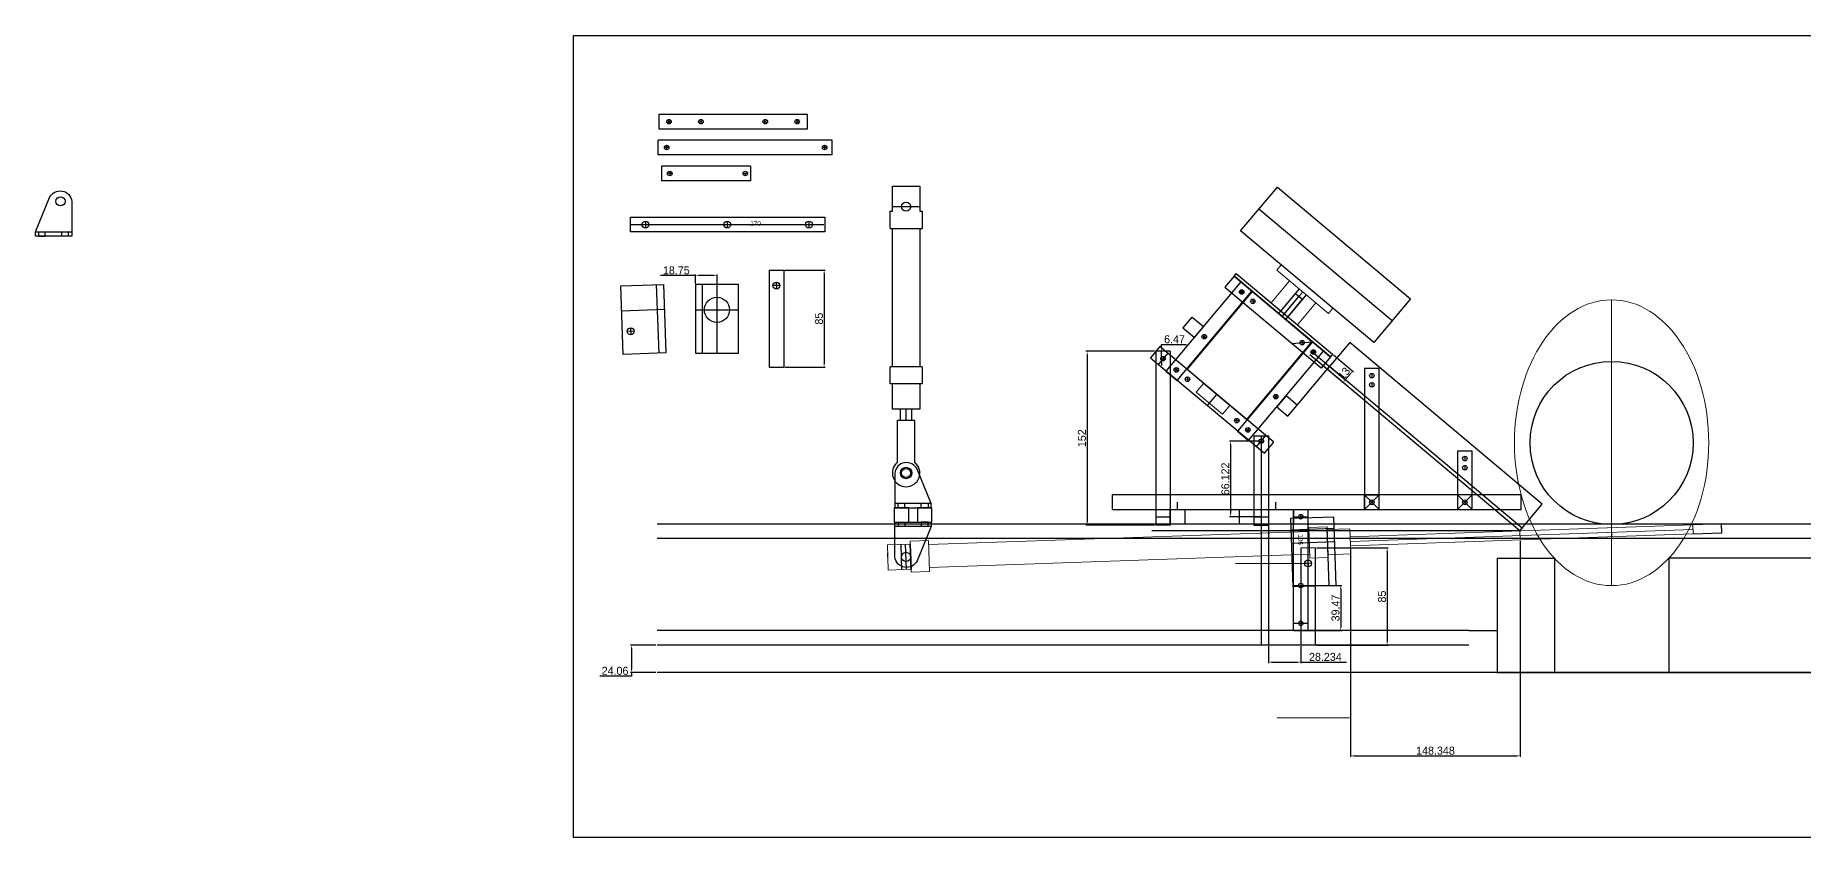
# Model space of a CAD drawing. Header units: millimetres. Extents: x -15418 to 43885, y -27590 to 23052.
# Drawn here: x 35690 to 37237, y -10905 to -10204 of the extents above; entities that cross this region are included whole.
import ezdxf

# ---------------------------------------------------------------- set-up
doc = ezdxf.new("R2010")
doc.units = ezdxf.units.MM
doc.header["$LTSCALE"] = 0.5
doc.layers.get('0').update_dxf_attribs({"lineweight": 5})
doc.layers.get('Defpoints').update_dxf_attribs({"color": 4})
for name, color, linetype in [('Layer1', 1, 'Continuous'), ('Layer2', 2, 'Continuous'), ('Layer3', 9, 'Continuous'), ('Layer4', 6, 'Continuous')]:
    doc.layers.add(name, color=color, linetype=linetype)
doc.layers.add('Layer5', color=51, linetype='Continuous', lineweight=5)
doc.layers.add('Layer9', color=3, linetype='Continuous', lineweight=5)
doc.dimstyles.new('ISO-25', dxfattribs={"dimtxt": 7, "dimasz": 3, "dimexe": 1, "dimexo": 1, "dimgap": 1, "dimtad": 1, "dimtoh": 1, "dimdec": 3, "dimdsep": 46, "dimtxsty": 'Standard', "dimcen": 2.5, "dimadec": 0, "dimazin": 0, "dimtfac": 1, "dimtdec": 3, "dimtmove": 0, "dimatfit": 3, "dimfxl": 1, "dimarcsym": 1})

# ---------------------------------------------------------------- blocks, each defined once
blk = doc.blocks.new('*D124')
at = {"layer": 'Defpoints', "color": 0, "transparency": 16777216}
for p in [(36344.3, -10409), (36344.3, -10494), (36379.7, -10494)]:
    blk.add_point(p, dxfattribs=at)
at = {"layer": 'Layer1', "color": 0, "lineweight": -2, "transparency": 16777216}
for p, q in [((36345.3, -10409), (36380.7, -10409)), ((36379.7, -10412), (36379.7, -10491)), ((36345.3, -10494), (36380.7, -10494))]:
    blk.add_line(p, q, dxfattribs=at)
at = {"layer": 'Layer1', "color": 0, "transparency": 16777216}
for points in [[(36379.2, -10412), (36380.2, -10412), (36379.7, -10409)], [(36379.2, -10491), (36380.2, -10491), (36379.7, -10494)]]:
    blk.add_solid(points, dxfattribs=at)
at = {"layer": 'Layer1', "color": 0, "transparency": 16777216, "insert": (36375.2, -10451.5), "char_height": 7, "attachment_point": 5, "rotation": 90}
blk.add_mtext('85', dxfattribs=at)
blk = doc.blocks.new('*D129')
at = {"layer": 'Defpoints', "color": 0, "transparency": 16777216}
for p in [(36669.9, -10480.1), (36609.8, -10632.1), (36669.9, -10632.1)]:
    blk.add_point(p, dxfattribs=at)
at = {"layer": 'Layer1', "color": 0, "lineweight": -2, "transparency": 16777216}
for p, q in [((36668.9, -10480.1), (36608.8, -10480.1)), ((36609.8, -10483.1), (36609.8, -10629.1)), ((36668.9, -10632.1), (36608.8, -10632.1))]:
    blk.add_line(p, q, dxfattribs=at)
at = {"layer": 'Layer1', "color": 0, "transparency": 16777216}
for points in [[(36609.3, -10483.1), (36610.3, -10483.1), (36609.8, -10480.1)], [(36609.3, -10629.1), (36610.3, -10629.1), (36609.8, -10632.1)]]:
    blk.add_solid(points, dxfattribs=at)
at = {"layer": 'Layer1', "color": 0, "transparency": 16777216, "insert": (36605.3, -10556.1), "char_height": 7, "attachment_point": 5, "rotation": 90}
blk.add_mtext('152', dxfattribs=at)
blk = doc.blocks.new('*D137')
at = {"layer": 'Defpoints', "color": 0, "transparency": 16777216}
for p in [(36674.8, -10480.1), (36676.2, -10480.1), (36676.2, -10486.6)]:
    blk.add_point(p, dxfattribs=at)
at = {"layer": 'Layer1', "color": 0, "lineweight": -2, "transparency": 16777216}
for p, q in [((36675.2, -10480.1), (36673.8, -10480.1)), ((36675.2, -10486.6), (36673.8, -10486.6)), ((36674.8, -10477.1), (36674.8, -10474.1)), ((36674.8, -10474.1), (36696.8, -10474.1)), ((36674.8, -10486.6), (36674.8, -10480.1)), ((36674.8, -10489.6), (36674.8, -10492.6))]:
    blk.add_line(p, q, dxfattribs=at)
at = {"layer": 'Layer1', "color": 0, "transparency": 16777216}
for points in [[(36674.3, -10477.1), (36675.3, -10477.1), (36674.8, -10480.1)], [(36674.3, -10489.6), (36675.3, -10489.6), (36674.8, -10486.6)]]:
    blk.add_solid(points, dxfattribs=at)
at = {"layer": 'Layer1', "color": 0, "transparency": 16777216, "insert": (36686.3, -10469.6), "char_height": 7, "attachment_point": 5}
blk.add_mtext('6.47', dxfattribs=at)
blk = doc.blocks.new('*D140')
at = {"layer": 'Defpoints', "color": 0, "transparency": 16777216}
for p in [(36809.5, -10652.1), (36809.5, -10737.1), (36872.3, -10737.1)]:
    blk.add_point(p, dxfattribs=at)
at = {"layer": 'Layer1', "color": 0, "lineweight": -2, "transparency": 16777216}
for p, q in [((36810.5, -10652.1), (36873.3, -10652.1)), ((36872.3, -10655.1), (36872.3, -10734.1)), ((36810.5, -10737.1), (36873.3, -10737.1))]:
    blk.add_line(p, q, dxfattribs=at)
at = {"layer": 'Layer1', "color": 0, "transparency": 16777216}
for points in [[(36871.8, -10655.1), (36872.8, -10655.1), (36872.3, -10652.1)], [(36871.8, -10734.1), (36872.8, -10734.1), (36872.3, -10737.1)]]:
    blk.add_solid(points, dxfattribs=at)
at = {"layer": 'Layer1', "color": 0, "transparency": 16777216, "insert": (36867.8, -10694.6), "char_height": 7, "attachment_point": 5, "rotation": 90}
blk.add_mtext('85', dxfattribs=at)
blk = doc.blocks.new('*D141')
at = {"layer": 'Defpoints', "color": 0, "transparency": 16777216}
for p in [(36840.4, -10652.1), (36988.8, -10645.1), (36988.8, -10833.9)]:
    blk.add_point(p, dxfattribs=at)
at = {"layer": 'Layer1', "color": 0, "lineweight": -2, "transparency": 16777216}
for p, q in [((36840.4, -10653.1), (36840.4, -10834.9)), ((36988.8, -10646.1), (36988.8, -10834.9)), ((36843.4, -10833.9), (36985.8, -10833.9))]:
    blk.add_line(p, q, dxfattribs=at)
at = {"layer": 'Layer1', "color": 0, "transparency": 16777216}
for points in [[(36843.4, -10833.4), (36843.4, -10834.4), (36840.4, -10833.9)], [(36985.8, -10833.4), (36985.8, -10834.4), (36988.8, -10833.9)]]:
    blk.add_solid(points, dxfattribs=at)
at = {"layer": 'Layer1', "color": 0, "transparency": 16777216, "insert": (36914.6, -10829.4), "char_height": 7, "attachment_point": 5}
blk.add_mtext('148.348', dxfattribs=at)
blk = doc.blocks.new('*D142')
at = {"layer": 'Defpoints', "color": 0, "transparency": 16777216}
for p in [(36768.5, -10737.1), (36796.8, -10737.1), (36796.8, -10751.9)]:
    blk.add_point(p, dxfattribs=at)
at = {"layer": 'Layer1', "color": 0, "lineweight": -2, "transparency": 16777216}
for p, q in [((36768.5, -10738.1), (36768.5, -10752.9)), ((36771.5, -10751.9), (36793.8, -10751.9)), ((36796.8, -10738.1), (36796.8, -10752.9)), ((36796.8, -10751.9), (36836.8, -10751.9))]:
    blk.add_line(p, q, dxfattribs=at)
at = {"layer": 'Layer1', "color": 0, "transparency": 16777216}
for points in [[(36771.5, -10751.4), (36771.5, -10752.4), (36768.5, -10751.9)], [(36793.8, -10751.4), (36793.8, -10752.4), (36796.8, -10751.9)]]:
    blk.add_solid(points, dxfattribs=at)
at = {"layer": 'Layer1', "color": 0, "transparency": 16777216, "insert": (36818.3, -10747.4), "char_height": 7, "attachment_point": 5}
blk.add_mtext('28.234', dxfattribs=at)
blk = doc.blocks.new('*D143')
at = {"layer": 'Defpoints', "color": 0, "transparency": 16777216}
for p in [(36824.6, -10482.6), (36816.2, -10492.6), (36833.8, -10507.4)]:
    blk.add_point(p, dxfattribs=at)
at = {"layer": 'Layer1', "color": 0, "lineweight": -2, "transparency": 16777216}
for p, q in [((36825.3, -10483.3), (36842.9, -10498.1)), ((36817, -10493.2), (36834.6, -10508)), ((36840.2, -10499.7), (36835.7, -10505.1))]:
    blk.add_line(p, q, dxfattribs=at)
at = {"layer": 'Layer1', "color": 0, "transparency": 16777216}
for points in [[(36835.4, -10504.8), (36836.1, -10505.4), (36833.8, -10507.4)], [(36839.9, -10499.4), (36840.6, -10500), (36842.2, -10497.4)]]:
    blk.add_solid(points, dxfattribs=at)
at = {"layer": 'Layer1', "color": 0, "transparency": 16777216, "insert": (36834.6, -10499.5), "char_height": 7, "attachment_point": 5, "rotation": 50}
blk.add_mtext('13', dxfattribs=at)
blk = doc.blocks.new('*D186')
at = {"layer": 'Defpoints', "color": 0, "transparency": 16777216}
for p in [(36267.2, -10413.8), (36267.2, -10421.8), (36286, -10421.8)]:
    blk.add_point(p, dxfattribs=at)
at = {"layer": 'Layer1', "color": 0, "lineweight": -2, "transparency": 16777216}
for p, q in [((36267.2, -10413.8), (36236.5, -10413.8)), ((36267.2, -10420.8), (36267.2, -10412.8)), ((36283, -10413.8), (36270.2, -10413.8)), ((36286, -10420.8), (36286, -10412.8))]:
    blk.add_line(p, q, dxfattribs=at)
at = {"layer": 'Layer1', "color": 0, "transparency": 16777216}
for points in [[(36270.2, -10413.3), (36270.2, -10414.3), (36267.2, -10413.8)], [(36283, -10413.3), (36283, -10414.3), (36286, -10413.8)]]:
    blk.add_solid(points, dxfattribs=at)
at = {"layer": 'Layer1', "color": 0, "transparency": 16777216, "insert": (36250.4, -10409.3), "char_height": 7, "attachment_point": 5}
blk.add_mtext('18.75', dxfattribs=at)
blk = doc.blocks.new('*D187')
at = {"layer": 'Defpoints', "color": 0, "transparency": 16777216}
for p in [(36796.8, -10684.9), (36796.8, -10724.4), (36831.7, -10724.4)]:
    blk.add_point(p, dxfattribs=at)
at = {"layer": 'Layer1', "color": 0, "lineweight": -2, "transparency": 16777216}
for p, q in [((36797.8, -10684.9), (36832.7, -10684.9)), ((36831.7, -10687.9), (36831.7, -10721.4)), ((36797.8, -10724.4), (36832.7, -10724.4))]:
    blk.add_line(p, q, dxfattribs=at)
at = {"layer": 'Layer1', "color": 0, "transparency": 16777216}
for points in [[(36831.2, -10687.9), (36832.2, -10687.9), (36831.7, -10684.9)], [(36831.2, -10721.4), (36832.2, -10721.4), (36831.7, -10724.4)]]:
    blk.add_solid(points, dxfattribs=at)
at = {"layer": 'Layer1', "color": 0, "transparency": 16777216, "insert": (36827.2, -10704.6), "char_height": 7, "attachment_point": 5, "rotation": 90}
blk.add_mtext('39.47', dxfattribs=at)
blk = doc.blocks.new('*D221')
at = {"layer": 'Defpoints', "color": 0, "transparency": 16777216}
for p in [(36762.2, -10558.7), (36735.3, -10624.8), (36762.2, -10624.8)]:
    blk.add_point(p, dxfattribs=at)
at = {"layer": 'Layer9', "color": 0, "lineweight": -2, "transparency": 16777216}
for p, q in [((36761.2, -10558.7), (36734.3, -10558.7)), ((36735.3, -10561.7), (36735.3, -10621.8)), ((36761.2, -10624.8), (36734.3, -10624.8))]:
    blk.add_line(p, q, dxfattribs=at)
at = {"layer": 'Layer9', "color": 0, "transparency": 16777216}
for points in [[(36734.8, -10561.7), (36735.8, -10561.7), (36735.3, -10558.7)], [(36734.8, -10621.8), (36735.8, -10621.8), (36735.3, -10624.8)]]:
    blk.add_solid(points, dxfattribs=at)
at = {"layer": 'Layer9', "color": 0, "transparency": 16777216, "insert": (36730.8, -10591.7), "char_height": 7, "attachment_point": 5, "rotation": 90}
blk.add_mtext('66.122', dxfattribs=at)
blk = doc.blocks.new('*D231')
at = {"layer": 'Defpoints', "color": 0, "transparency": 16777216}
for p in [(36233.5, -10737.1), (36211.2, -10761.1), (36233.5, -10761.1)]:
    blk.add_point(p, dxfattribs=at)
at = {"layer": 'Layer1', "color": 0, "lineweight": -2, "transparency": 16777216}
for p, q in [((36232.5, -10737.1), (36210.2, -10737.1)), ((36211.2, -10740.1), (36211.2, -10758.1)), ((36211.2, -10764.1), (36183.4, -10764.1)), ((36232.5, -10761.1), (36210.2, -10761.1)), ((36211.2, -10761.1), (36211.2, -10764.1))]:
    blk.add_line(p, q, dxfattribs=at)
at = {"layer": 'Layer1', "color": 0, "transparency": 16777216}
for points in [[(36210.7, -10740.1), (36211.7, -10740.1), (36211.2, -10737.1)], [(36210.7, -10758.1), (36211.7, -10758.1), (36211.2, -10761.1)]]:
    blk.add_solid(points, dxfattribs=at)
at = {"layer": 'Layer1', "color": 0, "transparency": 16777216, "insert": (36196.8, -10759.6), "char_height": 7, "attachment_point": 5}
blk.add_mtext('24.06', dxfattribs=at)

msp = doc.modelspace()

# ---------------------------------------------------------------- linework, layer by layer
at = {"transparency": 33554661}
for p, q in [((36775.8909, -10409.157), (36779.7476, -10404.5607)), ((36821.0875, -10447.0815), (36775.8909, -10409.157)), ((36779.7476, -10404.5607), (36824.9443, -10442.4852)), ((36786.9986, -10418.4774), (36770.9289, -10437.6285)), ((36754.4457, -10427.7137), (36697.2376, -10495.8917)), ((36793.9102, -10456.9122), (36770.9289, -10437.6285)), ((36798.4892, -10428.1192), (36782.4195, -10447.2703)), ((36809.9799, -10437.761), (36793.9102, -10456.9122)), ((36824.9443, -10442.4852), (36821.0875, -10447.0815)), ((36749.3286, -10539.6012), (36806.5367, -10471.4233)), ((36697.2376, -10495.8917), (36749.3286, -10539.6012)), ((36711.7924, -10508.1046), (36705.3324, -10515.8034)), ((36705.3324, -10515.8034), (36728.3137, -10535.087)), ((36734.7737, -10527.3882), (36711.7924, -10508.1046)), ((36728.3137, -10535.087), (36734.7737, -10527.3882))]:
    msp.add_line(p, q, dxfattribs=at)
at = {"layer": 'Defpoints', "transparency": 33554661}
for p, q in [((36331.6297, -10408.9867), (36331.6297, -10493.9867)), ((36331.6297, -10408.9867), (36344.3297, -10408.9867)), ((36344.3297, -10408.9867), (36344.3297, -10493.9867)), ((36201.7203, -10422.8739), (36239.1974, -10421.5652)), ((36203.8143, -10482.8374), (36201.7203, -10422.8739)), ((36235.2951, -10481.738), (36233.2011, -10421.7746)), ((36239.1974, -10421.5652), (36241.2914, -10481.5286)), ((36304.7011, -10421.7746), (36267.2011, -10421.7746)), ((36267.2011, -10421.7746), (36267.2011, -10481.7746)), ((36273.2011, -10481.7746), (36273.2011, -10421.7746)), ((36285.9511, -10421.7746), (36285.9511, -10481.7746)), ((36304.7011, -10481.7746), (36304.7011, -10421.7746)), ((36340.9779, -10422.431), (36334.9815, -10422.6404)), ((36337.875, -10419.5375), (36338.0844, -10425.5339)), ((36239.9652, -10443.5518), (36202.4881, -10444.8605)), ((36267.2011, -10443.7746), (36304.7011, -10443.7746)), ((36213.5099, -10462.4866), (36207.5136, -10462.696)), ((36210.4071, -10459.5931), (36210.6165, -10465.5895)), ((36210.4071, -10459.5931), (36210.6165, -10465.5895)), ((36839.5544, -10472.3675), (36819.9494, -10495.7319)), ((37008.0842, -10613.7808), (36839.5544, -10472.3675)), ((36241.2914, -10481.5286), (36203.8143, -10482.8374)), ((36267.2011, -10481.7746), (36304.7011, -10481.7746)), ((36331.6297, -10493.9867), (36344.3297, -10493.9867)), ((36988.4791, -10637.1452), (36819.9494, -10495.7319)), ((36990.4075, -10634.847), (36821.8777, -10493.4338)), ((36787.9728, -10626.136), (36825.4499, -10624.8273)), ((36790.0667, -10686.0995), (36787.9728, -10626.136)), ((36825.4499, -10624.8273), (36827.5439, -10684.7908)), ((36788.3218, -10636.1299), (36825.7989, -10634.8212)), ((36821.5476, -10685.0002), (36819.8026, -10635.0306)), ((36826.2177, -10646.8139), (36788.7406, -10648.1226)), ((36796.7604, -10652.0828), (36796.7604, -10737.0827)), ((36809.4604, -10652.0828), (36809.4604, -10737.0827)), ((36806.1086, -10665.5271), (36800.1122, -10665.7365)), ((36803.0057, -10662.6336), (36803.2151, -10668.63)), ((36827.5439, -10684.7908), (36790.0667, -10686.0995)), ((36943.7096, -10724.3827), (36968.7096, -10724.3827))]:
    msp.add_line(p, q, dxfattribs=at)
for centre, radius in [((36337.9797, -10422.5357), 3), ((36285.9511, -10443.7746), 11), ((36210.5118, -10462.5913), 3), ((36803.1104, -10665.6318), 3)]:
    msp.add_circle(centre, radius, dxfattribs=at)
at = {"layer": 'Layer1', "transparency": 33554661}
for p, q in [((36365.0717, -10272.8969), (36235.0717, -10272.8969)), ((36235.0717, -10272.8969), (36235.0717, -10285.5969)), ((36365.0717, -10285.5969), (36365.0717, -10272.8969)), ((36235.0717, -10285.5969), (36365.0717, -10285.5969)), ((36242.4396, -10280.5325), (36245.5038, -10277.9613)), ((36242.6861, -10277.7148), (36245.2573, -10280.779)), ((36273.3359, -10277.8327), (36270.5075, -10280.6611)), ((36270.5075, -10277.8327), (36273.3359, -10280.6611)), ((36326.8075, -10277.8327), (36329.6359, -10280.6611)), ((36329.6359, -10277.8327), (36326.8075, -10280.6611)), ((36354.6396, -10280.5325), (36357.7038, -10277.9613)), ((36354.8861, -10277.7148), (36357.4573, -10280.779)), ((36386.6608, -10295.4456), (36234.6608, -10295.4456)), ((36234.6608, -10308.1456), (36234.6608, -10295.4456)), ((36243.9485, -10301.7956), (36239.9485, -10301.7956)), ((36241.9485, -10299.7956), (36241.9485, -10303.7956)), ((36382.1908, -10301.7956), (36378.1908, -10301.7956)), ((36380.1908, -10299.7956), (36380.1908, -10303.7956)), ((36386.6608, -10308.1456), (36386.6608, -10295.4456)), ((36386.6608, -10308.1456), (36234.6608, -10308.1456)), ((36315.3417, -10318.2058), (36237.3417, -10318.2058)), ((36237.3417, -10318.2058), (36237.3417, -10330.9058)), ((36315.3417, -10318.2058), (36315.3417, -10330.9058)), ((36315.3417, -10330.9058), (36237.3417, -10330.9058)), ((36246.6302, -10324.5558), (36242.6302, -10324.5558)), ((36244.6302, -10322.5558), (36244.6302, -10326.5558)), ((36312.7517, -10324.5558), (36308.7517, -10324.5558)), ((36310.7517, -10324.5558), (36310.7517, -10326.5558)), ((36439.4462, -10357.5612), (36439.4462, -10335.5612)), ((36439.4462, -10335.5612), (36463.4462, -10335.5612)), ((36463.4462, -10335.5612), (36463.4462, -10357.5612)), ((36744.1266, -10374.6711), (36776.266, -10336.3689)), ((36776.266, -10336.3689), (36892.7047, -10434.0726)), ((36210.3914, -10362.8669), (36380.3914, -10362.8669)), ((36210.3914, -10375.5669), (36210.3914, -10362.8669)), ((36380.3914, -10362.8669), (36380.3914, -10375.5669)), ((36437.4462, -10372.5612), (36437.4462, -10357.5612)), ((36437.4462, -10357.5612), (36439.4462, -10357.5612)), ((36439.4462, -10353.5612), (36463.4462, -10353.5612)), ((36463.4462, -10357.5612), (36465.4462, -10357.5612)), ((36465.4462, -10357.5612), (36465.4462, -10372.5612)), ((36760.1963, -10355.52), (36876.635, -10453.2237)), ((35689.6736, -10375.5808), (35721.605, -10375.5808)), ((35712.706, -10379.2608), (35712.706, -10375.5808)), ((35718.706, -10379.2608), (35718.706, -10375.5808)), ((36210.3914, -10369.2169), (36379.4632, -10369.2169)), ((36380.3914, -10375.5669), (36210.3914, -10375.5669)), ((36223.4273, -10366.2569), (36223.4273, -10372.2569)), ((36294.9273, -10366.2169), (36294.9273, -10372.2169)), ((36366.4273, -10366.2569), (36366.4273, -10372.2569)), ((36437.4462, -10372.5612), (36465.4462, -10372.5612)), ((36439.4462, -10493.5612), (36439.4462, -10372.5612)), ((36463.4462, -10372.5612), (36463.4462, -10493.5612)), ((36860.5653, -10472.3748), (36744.1266, -10374.6711)), ((36738.3587, -10414.2152), (36740.2871, -10411.917)), ((36740.2871, -10411.917), (36824.552, -10482.6237)), ((36744.3339, -10419.2289), (36678.7695, -10497.3654)), ((36688.4983, -10505.5288), (36754.0626, -10427.3923)), ((36738.3587, -10414.2152), (36730.1953, -10423.9439)), ((36730.1953, -10423.9439), (36814.4602, -10494.6506)), ((36822.6236, -10484.9218), (36738.3587, -10414.2152)), ((36738.3587, -10414.2152), (36822.6236, -10484.9218)), ((36748.7769, -10422.9571), (36739.0482, -10414.7937)), ((36746.6486, -10429.4606), (36743.5845, -10426.8894)), ((36743.831, -10429.7071), (36746.4021, -10426.6429)), ((36754.0626, -10427.3923), (36744.3339, -10419.2289)), ((36745.2909, -10430.1674), (36744.9422, -10426.1826)), ((36748.7769, -10422.9571), (36758.5057, -10431.1205)), ((36747.1089, -10428.0007), (36743.1242, -10428.3493)), ((36756.8377, -10436.1641), (36752.8529, -10436.5127)), ((36754.4457, -10427.7137), (36806.5367, -10471.4233)), ((36754.671, -10434.346), (36755.0196, -10438.3308)), ((36777.427, -10446.9973), (36792.2111, -10429.3783)), ((36780.4912, -10449.5685), (36795.2753, -10431.9495)), ((36783.5553, -10452.1396), (36798.3395, -10434.5206)), ((36792.2111, -10429.3783), (36798.3395, -10434.5206)), ((36892.7047, -10434.0726), (36860.5653, -10472.3748)), ((36693.6595, -10459.8625), (36701.8229, -10450.1338)), ((36701.8229, -10450.1338), (36711.5517, -10458.2972)), ((36711.5517, -10458.2972), (36703.3883, -10468.0259)), ((36777.427, -10446.9973), (36783.5553, -10452.1396)), ((36703.3883, -10468.0259), (36693.6595, -10459.8625)), ((36710.8023, -10465.9577), (36713.8665, -10468.5288)), ((36713.62, -10465.7112), (36711.0488, -10468.7753)), ((36806.9197, -10471.7446), (36741.3554, -10549.8812)), ((36789.0275, -10473.31), (36806.9197, -10471.7446)), ((36799.966, -10472.353), (36795.9812, -10472.7016)), ((36797.7993, -10470.5349), (36798.1479, -10474.5197)), ((36812.2054, -10476.1799), (36802.4766, -10468.0165)), ((36816.6485, -10479.9081), (36806.9197, -10471.7446)), ((36673.4902, -10475.9652), (36665.3268, -10485.694)), ((36665.3268, -10485.694), (36764.9126, -10569.2564)), ((36682.5763, -10480.0804), (36669.8763, -10480.0804)), ((36669.8763, -10480.0804), (36669.8763, -10632.0804)), ((36680.308, -10481.686), (36672.1446, -10491.4148)), ((36773.076, -10559.5276), (36673.4902, -10475.9652)), ((36674.2263, -10486.5504), (36678.2263, -10486.5504)), ((36676.2263, -10484.5504), (36676.2263, -10488.5504)), ((36682.5763, -10480.0804), (36682.5763, -10632.0804)), ((36751.0841, -10558.0446), (36816.6485, -10479.9081)), ((36832.2827, -10506.0808), (36804.8051, -10483.0244)), ((36809.6948, -10480.5164), (36805.71, -10480.865)), ((36806.1703, -10479.4052), (36809.2345, -10481.9763)), ((36806.4168, -10482.2228), (36808.988, -10479.1586)), ((36834.211, -10503.7826), (36806.7335, -10480.7262)), ((36807.8767, -10482.6831), (36807.5281, -10478.6983)), ((36812.2054, -10476.1799), (36821.9342, -10484.3433)), ((36822.7239, -10485.0059), (36814.5605, -10494.7347)), ((36824.552, -10482.6237), (36822.6236, -10484.9218)), ((36437.4462, -10508.5612), (36437.4462, -10493.5612)), ((36465.4462, -10493.5612), (36437.4462, -10493.5612)), ((36465.4462, -10493.5612), (36465.4462, -10508.5612)), ((36678.7695, -10497.3654), (36688.4983, -10505.5288)), ((36689.4357, -10497.6345), (36686.3715, -10495.0633)), ((36686.618, -10497.881), (36689.1892, -10494.8168)), ((36699.6296, -10504.342), (36695.6448, -10504.6907)), ((36697.4629, -10502.524), (36697.8115, -10506.5087)), ((36465.4462, -10508.5612), (36437.4462, -10508.5612)), ((36439.4462, -10530.5612), (36439.4462, -10508.5612)), ((36463.4462, -10508.5612), (36463.4462, -10530.5612)), ((36715.1197, -10527.4752), (36723.2831, -10517.7464)), ((36773.3881, -10518.4734), (36776.4523, -10521.0446)), ((36776.2058, -10518.2269), (36773.6346, -10521.2911)), ((36783.8663, -10518.9763), (36775.7029, -10528.7051)), ((36793.5951, -10527.1397), (36783.8663, -10518.9763)), ((36463.4462, -10530.5612), (36439.4462, -10530.5612)), ((36446.4462, -10540.5612), (36446.4462, -10530.5612)), ((36451.4462, -10540.5612), (36451.4462, -10530.5612)), ((36456.4462, -10540.5612), (36456.4462, -10530.5612)), ((36775.7029, -10528.7051), (36785.4317, -10536.8685)), ((36785.4317, -10536.8685), (36793.5951, -10527.1397)), ((36458.9462, -10540.5612), (36443.9462, -10540.5612)), ((36443.9462, -10577.1937), (36443.9462, -10540.5612)), ((36458.9462, -10577.1937), (36458.9462, -10540.5612)), ((36742.7579, -10540.531), (36738.7731, -10540.8796)), ((36740.5912, -10538.7129), (36740.9398, -10542.6977)), ((36741.3554, -10549.8812), (36751.0841, -10558.0446)), ((36748.9574, -10547.5791), (36752.0215, -10550.1502)), ((36749.2039, -10550.3967), (36751.775, -10547.3325)), ((36755.8265, -10554.0812), (36755.8265, -10632.0812)), ((36755.8265, -10554.0812), (36768.5265, -10554.0812)), ((36755.8265, -10556.6712), (36755.8265, -10560.6712)), ((36758.0948, -10563.5356), (36766.2582, -10553.8068)), ((36762.1765, -10554.0812), (36762.1765, -10737.0827)), ((36762.1765, -10556.6712), (36762.1765, -10560.6712)), ((36762.1765, -10558.6712), (36764.1765, -10558.6712)), ((36764.9126, -10569.2564), (36773.076, -10559.5276)), ((36768.5265, -10554.0812), (36768.5265, -10737.0827)), ((36473.3986, -10613.2012), (36441.4671, -10613.2012)), ((36444.3662, -10616.8812), (36444.3662, -10613.2012)), ((36450.3662, -10616.8812), (36450.3662, -10613.2012)), ((36989.4901, -10605.7427), (36632.1633, -10605.7427)), ((36989.4901, -10618.4427), (36989.4901, -10605.7427)), ((36453.7162, -10616.8812), (36441.0162, -10616.8812)), ((36441.0162, -10616.8812), (36441.0162, -10629.5812)), ((36453.7162, -10629.5812), (36453.7162, -10616.8812)), ((36474.0962, -10616.8812), (36461.3962, -10616.8812)), ((36461.3962, -10616.8812), (36461.3962, -10629.5812)), ((36474.0962, -10629.5812), (36474.0962, -10616.8812)), ((36632.1633, -10618.4427), (36989.4901, -10618.4427)), ((36669.8763, -10624.7927), (36682.5763, -10624.7927)), ((36682.5763, -10631.1427), (36682.5763, -10618.4427)), ((36682.5763, -10618.4427), (36695.2763, -10618.4427)), ((36695.2763, -10618.4427), (36695.2763, -10631.1427)), ((36743.1265, -10631.1427), (36743.1265, -10618.4427)), ((36743.1265, -10618.4427), (36755.8265, -10618.4427)), ((36755.8265, -10618.4427), (36755.8265, -10631.1427)), ((36755.8265, -10624.7927), (36768.5265, -10624.7927)), ((36790.4104, -10724.3827), (36790.4104, -10618.3827)), ((36790.4104, -10618.3827), (36803.1104, -10618.3827)), ((36790.4104, -10618.4127), (36790.4104, -10631.1127)), ((36790.4104, -10624.7627), (36803.1104, -10624.7627)), ((36796.7604, -10622.7627), (36796.7604, -10626.7627)), ((36803.1104, -10724.3827), (36803.1104, -10618.3827)), ((36803.1104, -10631.1127), (36803.1104, -10618.4127)), ((36988.4791, -10637.1452), (37008.0842, -10613.7808)), ((37271.3983, -10631.1427), (36233.4994, -10631.1427)), ((37271.3983, -10643.8427), (36233.4994, -10643.8427)), ((36441.0162, -10629.5812), (36453.7162, -10629.5812)), ((36473.3986, -10633.2612), (36441.4671, -10633.2612)), ((36444.3662, -10629.5812), (36444.3662, -10633.2612)), ((36444.3662, -10629.5812), (36450.3662, -10629.5812)), ((36450.3662, -10629.5812), (36450.3662, -10633.2612)), ((36461.3962, -10629.5812), (36474.0962, -10629.5812)), ((36464.7462, -10629.5812), (36470.7462, -10629.5812)), ((36682.5763, -10632.0804), (36669.8763, -10632.0804)), ((36695.2763, -10631.1427), (36682.5763, -10631.1427)), ((36755.8265, -10631.1427), (36743.1265, -10631.1427)), ((36755.8265, -10632.0812), (36768.5265, -10632.0812)), ((37164.8716, -10630.9854), (37139.8868, -10631.8579)), ((37140.166, -10639.853), (37165.1508, -10638.9805)), ((37165.1508, -10638.9805), (37164.8716, -10630.9854)), ((36968.7096, -10661.1427), (36968.7096, -10761.1427)), ((36968.7096, -10661.1427), (37018.7096, -10661.1427)), ((37018.7096, -10661.1427), (37018.7096, -10761.1427)), ((37468.7096, -10661.1427), (37118.7096, -10661.1427)), ((37118.7096, -10661.1427), (37118.7096, -10761.1427)), ((36790.4104, -10684.9127), (36803.1104, -10684.9127)), ((36796.7604, -10682.9127), (36796.7604, -10686.9127)), ((36790.4104, -10718.0027), (36803.1104, -10718.0027)), ((36796.7604, -10716.0027), (36796.7604, -10720.0027)), ((36943.7096, -10724.3827), (36233.4994, -10724.3827)), ((36790.4104, -10724.3827), (36803.1104, -10724.3827)), ((36943.7096, -10737.0827), (36233.4994, -10737.0827)), ((37271.3983, -10761.1427), (36233.4994, -10761.1427)), ((36968.7096, -10761.1427), (37407.8843, -10761.1427))]:
    msp.add_line(p, q, dxfattribs=at)
msp.add_lwpolyline([(36160.5221, -10203.7394), (37568.0077, -10203.7394), (37568.0077, -10905.4573), (36160.5221, -10905.4573)], close=True, dxfattribs=at)
for points in [[(35721.605, -10348.9408), (35721.605, -10379.2608), (35689.606, -10379.2608), (35689.6736, -10375.5808), (35702.0093, -10345.5856, -0.748985189)], [(36441.4671, -10586.5612), (36441.4671, -10616.8812), (36473.4662, -10616.8812), (36473.3986, -10613.2012), (36461.0628, -10583.206, 0.748985189)], [(36441.4671, -10659.9012), (36441.4671, -10629.5812), (36473.4662, -10629.5812), (36473.3986, -10633.2612), (36461.0628, -10663.2565, -0.748985189)]]:
    msp.add_lwpolyline(points, format="xyb", close=True, dxfattribs=at)
for points in [[(35692.326, -10375.5808), (35692.326, -10379.2608), (35698.326, -10379.2608), (35698.326, -10375.5808)], [(36470.7462, -10613.2012), (36470.7462, -10616.8812), (36464.7462, -10616.8812), (36464.7462, -10613.2012)], [(36470.7462, -10633.2612), (36470.7462, -10629.5812), (36464.7462, -10629.5812), (36464.7462, -10633.2612)]]:
    msp.add_lwpolyline(points, dxfattribs=at)
for centre, radius in [((36243.9717, -10279.2469), 2), ((36271.9217, -10279.2469), 2), ((36328.2217, -10279.2469), 2), ((36356.1717, -10279.2469), 2), ((36241.9485, -10301.7956), 2), ((36380.1908, -10301.7956), 2), ((36244.6302, -10324.5558), 2), ((36310.7517, -10324.5558), 2), ((35711.626, -10348.9408), 4), ((36451.4462, -10353.5612), 4), ((36223.4273, -10369.2569), 3), ((36294.9273, -10369.2169), 3), ((36366.4273, -10369.2569), 3), ((36745.1166, -10428.175), 2), ((36745.1166, -10428.175), 2), ((36754.8453, -10436.3384), 2), ((36712.3344, -10467.2433), 2), ((36797.9736, -10472.5273), 2), ((36676.2263, -10486.5504), 2), ((36807.7024, -10480.6907), 2), ((36807.7024, -10480.6907), 2), ((37068.7096, -10560.2548), 71.354), ((36687.9036, -10496.3489), 2), ((36697.6372, -10504.5163), 2), ((36774.9202, -10519.759), 2), ((36740.7655, -10540.7053), 2), ((36750.4895, -10548.8646), 2), ((36762.1765, -10558.6712), 2), ((36451.4462, -10586.5612), 5), ((36451.4462, -10586.5612), 4), ((36796.7604, -10624.7627), 2), ((36451.4462, -10659.9012), 4), ((36796.7604, -10684.9127), 2), ((36796.7604, -10718.0027), 2)]:
    msp.add_circle(centre, radius, dxfattribs=at)
msp.add_arc((36451.4462, -10586.5612), 12, 128.6821875, 51.3178125, dxfattribs=at)
at = {"layer": 'Layer2', "transparency": 33554661}
for p, q in [((36795.425, -10425.5481), (36779.3554, -10444.6992)), ((36801.5534, -10430.6904), (36785.4837, -10449.8415)), ((36852.5883, -10495.0299), (36852.5883, -10618.4427)), ((36865.2883, -10495.0299), (36852.5883, -10495.0299)), ((36858.9383, -10499.3799), (36858.9383, -10503.3799)), ((36865.2883, -10618.4427), (36865.2883, -10495.0299)), ((36858.9383, -10507.3799), (36858.9383, -10511.3799)), ((36934.0024, -10567.5697), (36934.0024, -10618.4427)), ((36946.7024, -10567.5697), (36934.0024, -10567.5697)), ((36940.3524, -10571.9197), (36940.3524, -10575.9197)), ((36940.3524, -10579.9197), (36940.3524, -10583.9197)), ((36946.7024, -10618.4427), (36946.7024, -10567.5697)), ((36632.1633, -10618.4427), (36632.1633, -10605.7427)), ((36688.9263, -10618.4427), (36688.9263, -10612.0927)), ((36774.8765, -10618.4427), (36774.8765, -10612.0927)), ((36852.5883, -10605.7427), (36865.2883, -10605.7427)), ((36865.2883, -10605.7427), (36852.5883, -10618.4427)), ((36852.5883, -10618.4427), (36852.5883, -10605.7427)), ((36852.5883, -10605.7427), (36865.2883, -10618.4427)), ((36865.2883, -10605.7427), (36865.2883, -10605.7427)), ((36934.0024, -10605.7427), (36946.7024, -10618.4427)), ((36946.7024, -10605.7427), (36934.0024, -10618.4427)), ((36946.7024, -10618.4427), (36946.7024, -10605.7427)), ((36852.5883, -10618.4427), (36865.2883, -10618.4427)), ((36934.0024, -10618.4427), (36946.7024, -10618.4427)), ((36447.8325, -10671.0341), (36447.0647, -10649.0475)), ((36451.8301, -10670.8945), (36451.0623, -10648.9079)), ((36455.8276, -10670.7549), (36455.0598, -10648.7683)), ((36455.8276, -10670.7549), (36455.0598, -10648.7683)), ((36455.0598, -10648.7683), (36455.8276, -10670.7549))]:
    msp.add_line(p, q, dxfattribs=at)
for centre in [(36858.9383, -10501.3799), (36858.9383, -10509.3799), (36940.3524, -10573.9197), (36940.3524, -10581.9197), (36858.9383, -10612.0927), (36940.3524, -10612.0927)]:
    msp.add_circle(centre, 2, dxfattribs=at)
at = {"layer": 'Layer3', "transparency": 33554661}
msp.add_line((36793.5951, -10527.1397), (36821.8777, -10493.4338), dxfattribs=at)
at = {"layer": 'Layer4', "transparency": 33554661}
msp.add_line((36988.4791, -10637.1452), (36666.4791, -10637.1452), dxfattribs=at)
at = {"layer": 'Layer5', "transparency": 33554661}
msp.add_line((37068.7096, -10685.0565), (37068.7096, -10435.0565), dxfattribs=at)
msp.add_ellipse((37068.7096, -10560.0565), major_axis=(0, -125), ratio=0.68, dxfattribs=at)
at = {"layer": 'Layer9', "transparency": 33554661}
for p, q in [((36803.1104, -10665.6318), (36803.1104, -10625.6074)), ((36803.8821, -10637.5878), (36471.085, -10649.2093)), ((36819.7502, -10633.5315), (36803.76, -10634.0899)), ((36803.76, -10634.0899), (36804.7023, -10661.0735)), ((36820.6925, -10660.5151), (36819.7502, -10633.5315)), ((36839.8253, -10635.332), (36819.8375, -10636.03)), ((36819.8375, -10636.03), (36820.6053, -10658.0166)), ((36840.5931, -10657.3186), (36839.8253, -10635.332)), ((36840.0696, -10642.3277), (37139.8868, -10631.8579)), ((36840.3488, -10650.3229), (36840.0696, -10642.3277)), ((36840.2092, -10646.3253), (37140.0264, -10635.8555)), ((37140.166, -10639.853), (36840.3488, -10650.3229)), ((36988.4791, -10637.1452), (36988.7583, -10645.1403)), ((37068.7096, -10634.3435), (37068.9888, -10642.3386)), ((37139.8868, -10631.8579), (37140.166, -10639.853)), ((36435.072, -10649.4663), (36455.0598, -10648.7683)), ((36435.8398, -10671.4529), (36435.072, -10649.4663)), ((36435.5955, -10664.4572), (36435.3163, -10656.462)), ((36454.9726, -10646.2698), (36470.9628, -10645.7114)), ((36455.9149, -10673.2534), (36454.9726, -10646.2698)), ((36470.9628, -10645.7114), (36471.9051, -10672.695)), ((36471.783, -10669.1971), (36804.5801, -10657.5756)), ((36796.7604, -10652.0828), (36809.4604, -10652.0828)), ((36820.6053, -10658.0166), (36840.5931, -10657.3186)), ((36455.8276, -10670.7549), (36435.8398, -10671.4529)), ((36471.9051, -10672.695), (36455.9149, -10673.2534)), ((36803.1104, -10665.6318), (36739.664, -10665.6318)), ((36804.7023, -10661.0735), (36820.6925, -10660.5151)), ((36796.7604, -10737.0827), (36809.4604, -10737.0827)), ((36839.4948, -10800.6869), (36776.0485, -10800.6869))]:
    msp.add_line(p, q, dxfattribs=at)

# ---------------------------------------------------------------- texts
at = {"layer": 'Layer1', "transparency": 33554661, "insert": (36315.112, -10366.1311), "char_height": 4, "attachment_point": 1}
msp.add_mtext_dynamic_manual_height_columns('170', width=15.475535, gutter_width=20, heights=[0], dxfattribs=at)
at = {"layer": 'Layer1', "transparency": 33554661, "insert": (36798.675, -10640.1445), "char_height": 4, "attachment_point": 1, "rotation": 270}
msp.add_mtext_dynamic_manual_height_columns('106', width=16.643263, gutter_width=20, heights=[0], dxfattribs=at)

# ---------------------------------------------------------------- dimensions: what is measured, and where the dimension line sits
at = {"layer": 'Layer1', "transparency": 33554661}
for base, p1, p2, picture, middle in [((36267.2011, -10413.7836), (36285.9511, -10421.7746), (36267.2011, -10421.7746), '*D186', (36250.3678, -10409.2836)), ((36988.7583, -10833.8994), (36840.4102, -10652.0828), (36988.7583, -10645.1403), '*D141', (36914.5843, -10829.3994)), ((36796.7604, -10751.8771), (36768.5265, -10737.0827), (36796.7604, -10737.0827), '*D142', (36818.2604, -10747.3771))]:
    dim = msp.add_linear_dim(base=base, p1=p1, p2=p2, dimstyle='ISO-25', dxfattribs=at)
    dim.commit()
    dim.dimension.update_dxf_attribs({"geometry": picture, "text_midpoint": middle})
for base, p1, p2, picture, middle in [((36379.7068, -10493.9867), (36344.3297, -10408.9867), (36344.3297, -10493.9867), '*D124', (36375.2068, -10451.4867)), ((36674.7756, -10480.0804), (36676.2263, -10486.5504), (36676.2263, -10480.0804), '*D137', (36686.2756, -10469.5804)), ((36609.7793, -10632.0804), (36669.8763, -10480.0804), (36669.8763, -10632.0804), '*D129', (36605.2793, -10556.0804)), ((36872.3285, -10737.0827), (36809.4604, -10652.0828), (36809.4604, -10737.0827), '*D140', (36867.8285, -10694.5828)), ((36211.1851, -10761.1427), (36233.4994, -10737.0827), (36233.4994, -10761.1427), '*D231', (36196.7685, -10759.6427))]:
    dim = msp.add_linear_dim(base=base, p1=p1, p2=p2, angle=90, dimstyle='ISO-25', dxfattribs=at)
    dim.commit()
    dim.dimension.update_dxf_attribs({"geometry": picture, "text_midpoint": middle})
for p1, p2, distance, picture, middle in [((36824.552, -10482.6237), (36816.1957, -10492.5822), 23.0083, '*D143', (36834.552, -10499.4998)), ((36796.7604, -10684.9127), (36796.7604, -10724.3827), 34.9589, '*D187', (36827.2192, -10704.6477))]:
    dim = msp.add_aligned_dim(p1=p1, p2=p2, distance=distance, dimstyle='ISO-25', dxfattribs=at)
    dim.commit()
    dim.dimension.update_dxf_attribs({"geometry": picture, "text_midpoint": middle})
at = {"layer": 'Layer9', "transparency": 33554661}
dim = msp.add_linear_dim(base=(36735.26647, -10624.79274), p1=(36762.17646, -10558.6712), p2=(36762.17646, -10624.79274), angle=90, dimstyle='ISO-25', dxfattribs=at)
dim.commit()
dim.dimension.update_dxf_attribs({"geometry": '*D221', "text_midpoint": (36730.76647, -10591.73197)})

doc.saveas('drawing.dxf')
